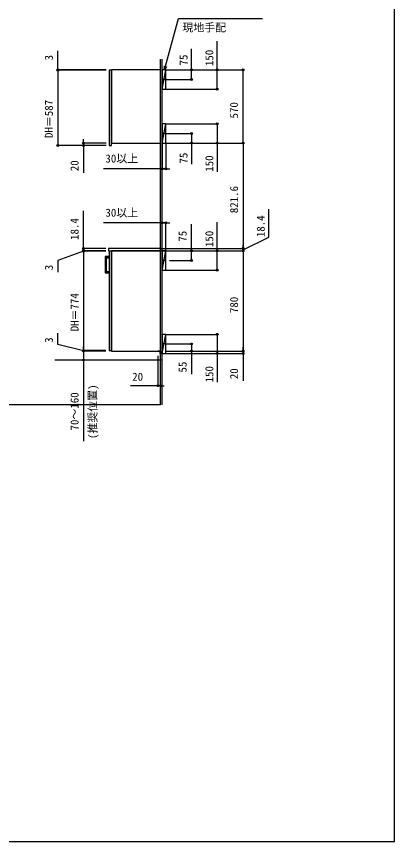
# Model space of a CAD drawing. Units: millimetres, scale not verified. Extents: x -4375 to 4375, y -6505 to 6479.
# Drawn here: x 1435 to 4375, y -6505 to -79 of the extents above; entities that cross this region are included whole.
import ezdxf
from ezdxf.enums import TextEntityAlignment as Align

# ---------------------------------------------------------------- set-up
doc = ezdxf.new("R2010")
doc.units = ezdxf.units.MM
doc.header["$LTSCALE"] = 34
for name, color, linetype in [('0-3_YKK_12', 2, 'Continuous'), ('0-4_YKK_13', 4, 'Continuous'), ('0-5_YKK_D', 6, 'Continuous'), ('0-6_YKK_ZWAK', 7, 'Continuous'), ('0-7_YSS_K', 3, 'Continuous')]:
    doc.layers.add(name, color=color, linetype=linetype)
doc.styles.add('ＭＳ ゴシック', font='')
doc.styles.get('ＭＳ ゴシック').set_extended_font_data('MS Gothic')

msp = doc.modelspace()

# ---------------------------------------------------------------- linework, layer by layer
at = {"layer": '0-3_YKK_12'}
for p, q in [((2599.79, -569.7), (2564.21, -569.7)), ((2599.79, -989.7), (2564.21, -989.7)), ((2599.79, -1979.7), (2564.21, -1979.7)), ((2599.79, -2629.7), (2564.21, -2629.7))]:
    msp.add_line(p, q, dxfattribs=at)
for points in [[(2156.5, -1084.7), (2174.5, -1084.7), (2174.5, -497.7), (2156.5, -497.7)], [(2174.5, -1064.7), (2554.5, -1064.7), (2554.5, -494.7), (2174.5, -494.7)], [(2149.5, -1904.7), (2554.5, -1904.7), (2554.5, -1886.3), (2149.5, -1886.3)], [(2156.5, -2681.7), (2174.5, -2681.7), (2174.5, -1907.7), (2156.5, -1907.7)], [(2174.5, -2684.7), (2554.5, -2684.7), (2554.5, -1904.7), (2174.5, -1904.7)]]:
    msp.add_lwpolyline(points, close=True, dxfattribs=at)
at = {"layer": '0-4_YKK_13'}
for p, q in [((2124.5, -1950.33), (2124.5, -2075.14)), ((2156.5, -1947.23), (2125.92, -1948.83)), ((2128.84, -1953.15), (2128.84, -2072.25)), ((2129.04, -1953.02), (2156.5, -1951.58)), ((2131.16, -1955.49), (2131.16, -2069.98)), ((2131.42, -1955.21), (2156.5, -1953.9)), ((2135.5, -2064.23), (2135.5, -1961.24)), ((2137.4, -1959.25), (2156.5, -1958.24)), ((2156.5, -1958.24), (2156.5, -1947.23)), ((2129.04, -2072.46), (2156.5, -2073.9)), ((2131.42, -2070.26), (2156.5, -2071.58))]:
    msp.add_line(p, q, dxfattribs=at)
for points in [[(2128.84, -1953.23), (2128.85, -1953.15), (2128.88, -1953.1), (2128.92, -1953.05), (2128.97, -1953.03), (2129.04, -1953.02)], [(2131.42, -1955.21), (2131.33, -1955.22), (2131.25, -1955.26), (2131.2, -1955.31), (2131.18, -1955.37), (2131.16, -1955.49)], [(2125.92, -2076.64), (2156.5, -2078.24), (2156.5, -2067.23), (2137.4, -2066.23)], [(2128.84, -2072.25), (2128.85, -2072.32), (2128.88, -2072.38), (2128.92, -2072.42), (2128.97, -2072.45), (2129.04, -2072.46)], [(2131.42, -2070.26), (2131.33, -2070.25), (2131.25, -2070.21), (2131.2, -2070.16), (2131.18, -2070.11), (2131.16, -2069.98)]]:
    msp.add_lwpolyline(points, dxfattribs=at)
msp.add_lwpolyline([(2534.5, -2684.7), (2554.5, -2684.7), (2554.5, -2704.7), (2552.5, -2704.7), (2552.5, -2686.7), (2534.5, -2686.7)], close=True, dxfattribs=at)
for centre, radius, start, end in [((2126, -1950.33), 1.5, 92.7637, 180.21124), ((2137.5, -1961.24), 2, 93.19527, 179.79522), ((2126, -2075.14), 1.5, 179.7637, 267.21124), ((2137.5, -2064.23), 2, 180.19527, 266.79522)]:
    msp.add_arc(centre, radius, start, end, dxfattribs=at)
at = {"layer": '0-5_YKK_D'}
for p, q in [((1756.5, -494.7), (1756.5, -345.44)), ((2133.9, -494.7), (1755.5, -494.7)), ((2133.9, -497.7), (1755.5, -497.7)), ((2133.9, -497.7), (1755.5, -497.7)), ((1756.5, -497.7), (1756.5, -494.7)), ((1756.5, -497.7), (1756.5, -527.7)), ((1756.5, -497.7), (1756.5, -1084.7)), ((2598, -494.7), (3198, -494.7)), ((2598, -494.7), (2798, -494.7)), ((2598, -494.7), (2998, -494.7)), ((3197, -1064.7), (3197, -494.7)), ((2600.79, -569.7), (2798, -569.7)), ((2598, -644.7), (2998, -644.7)), ((2598, -914.7), (2998, -914.7)), ((2600.79, -989.7), (2798, -989.7)), ((2133.9, -1084.7), (1755.5, -1084.7)), ((2133.9, -1064.7), (1955.5, -1064.7)), ((2133.9, -1084.7), (1955.5, -1084.7)), ((1956.5, -1064.7), (1956.5, -1034.7)), ((1956.5, -1064.7), (1956.5, -1084.7)), ((1956.5, -1084.7), (1956.5, -1297.71)), ((2567, -1065.7), (2567, -1265.7)), ((2597, -1065.7), (2597, -1265.7)), ((2598, -1064.7), (2798, -1064.7)), ((2598, -1064.7), (2998, -1064.7)), ((2629.68, -1064.7), (3198, -1064.7)), ((2629.68, -1064.7), (3198, -1064.7)), ((3197, -1064.7), (3197, -1886.3)), ((2567, -1264.7), (2112.99, -1264.7)), ((2597, -1264.7), (2567, -1264.7)), ((2597, -1264.7), (2627, -1264.7)), ((1956.5, -1886.3), (1956.5, -1592.64)), ((2567, -1686.3), (2112.99, -1686.3)), ((2597, -1686.3), (2567, -1686.3)), ((2597, -1903.7), (2597, -1685.3)), ((2597, -1686.3), (2627, -1686.3)), ((3197, -1886.3), (3197, -1856.3)), ((2129.71, -1886.3), (1955.5, -1886.3)), ((2129.71, -1904.7), (1955.5, -1904.7)), ((2129.71, -1904.7), (1955.5, -1904.7)), ((2129.71, -1907.7), (1955.5, -1907.7)), ((2129.71, -1907.7), (1955.5, -1907.7)), ((1956.5, -1904.7), (1956.5, -1874.7)), ((1956.5, -1904.7), (1956.5, -1886.3)), ((1956.5, -1904.7), (1956.5, -1907.7)), ((1956.5, -1904.7), (1956.5, -1907.7)), ((1956.5, -1904.7), (1956.5, -1934.7)), ((1956.5, -1907.7), (1956.5, -1937.7)), ((1956.5, -1907.7), (1956.5, -2681.7)), ((2555.5, -1886.3), (3198, -1886.3)), ((2555.5, -1886.3), (3198, -1886.3)), ((2555.5, -1904.7), (3198, -1904.7)), ((2555.5, -1904.7), (2798, -1904.7)), ((2555.5, -1904.7), (2998, -1904.7)), ((2555.5, -1904.7), (3198, -1904.7)), ((3197, -1904.7), (3197, -1886.3)), ((3197, -1904.7), (3197, -1886.3)), ((3197, -1904.7), (3197, -2684.7)), ((3197, -1904.7), (3197, -1934.7)), ((2624.16, -1979.7), (2798, -1979.7)), ((2598, -2054.7), (2998, -2054.7)), ((2598, -2554.7), (2998, -2554.7)), ((2600.79, -2629.7), (2798, -2629.7)), ((2129.71, -2681.7), (1955.5, -2681.7)), ((2129.71, -2681.7), (1955.5, -2681.7)), ((2129.71, -2684.7), (1955.5, -2684.7)), ((2129.71, -2684.7), (1955.5, -2684.7)), ((1956.5, -2681.7), (1956.5, -2651.7)), ((1956.5, -2681.7), (1956.5, -2684.7)), ((1956.5, -2681.7), (1956.5, -2684.7)), ((1956.5, -2684.7), (1956.5, -2714.7)), ((2598, -2684.7), (3198, -2684.7)), ((2598, -2684.7), (3198, -2684.7)), ((2598, -2684.7), (2798, -2684.7)), ((3197, -2684.7), (3197, -2654.7)), ((3197, -2684.7), (3197, -2704.7)), ((2534.5, -2720.88), (2534.5, -2955.7)), ((2598, -2704.7), (3198, -2704.7)), ((2598, -2704.7), (2998, -2704.7)), ((3197, -2704.7), (3197, -2917.71)), ((2534.5, -2954.7), (2321.49, -2954.7)), ((2554.5, -2954.7), (2534.5, -2954.7)), ((2554.5, -2954.7), (2584.5, -2954.7))]:
    msp.add_line(p, q, dxfattribs=at)
for points in [[(2587.21, -494.7), (2594.97, -465.72), (2694.39, -94.7), (3348.08, -94.7)], [(2997, -644.7), (2997, -494.7), (2997, -271.63)], [(2797, -569.7), (2797, -494.7), (2797, -330.55)], [(2602.74, -467.8), (2587.21, -494.7), (2587.21, -463.64)], [(2997, -914.7), (2997, -1064.7), (2997, -1287.77)], [(2797, -989.7), (2797, -1064.7), (2797, -1228.85)], [(3197, -1895.5), (3397, -1797.22), (3397, -1578.55)], [(2797, -1979.7), (2797, -1904.7), (2797, -1695.55)], [(2997, -2054.7), (2997, -1904.7), (2997, -1681.63)], [(1956.5, -1906.2), (1756.5, -1979.93), (1756.5, -2069.2)], [(1956.5, -2683.2), (1756.5, -2634.37), (1756.5, -2545.11)], [(2997, -2554.7), (2997, -2704.7), (2997, -2928.43)], [(2797, -2629.7), (2797, -2684.7), (2797, -2865.78)], [(1956.5, -2684.7), (1956.5, -2754.7), (1956.5, -3385.41)]]:
    msp.add_lwpolyline(points, dxfattribs=at)
for centre in [(1756.5, -494.7), (1756.5, -497.7), (1756.5, -497.7), (2797, -494.7), (2997, -494.7), (3197, -494.7), (2797, -569.7), (2997, -644.7), (2997, -914.7), (2797, -989.7), (1756.5, -1084.7), (1956.5, -1064.7), (1956.5, -1084.7), (2797, -1064.7), (2997, -1064.7), (3197, -1064.7), (3197, -1064.7), (2567, -1264.7), (2597, -1264.7), (2567, -1686.3), (2597, -1686.3), (1956.5, -1886.3), (1956.5, -1904.7), (1956.5, -1904.7), (1956.5, -1907.7), (1956.5, -1907.7), (2797, -1904.7), (2997, -1904.7), (3197, -1886.3), (3197, -1886.3), (3197, -1904.7), (3197, -1904.7), (2797, -1979.7), (2997, -2054.7), (2997, -2554.7), (2797, -2629.7), (1956.5, -2681.7), (1956.5, -2681.7), (1956.5, -2684.7), (1956.5, -2684.7), (2797, -2684.7), (2997, -2704.7), (3197, -2684.7), (3197, -2684.7), (3197, -2704.7), (1956.5, -2754.7), (2534.5, -2954.7), (2554.5, -2954.7)]:
    msp.add_circle(centre, 7.5, dxfattribs=at)
at = {"layer": '0-6_YKK_ZWAK'}
msp.add_lwpolyline([(-4375, -6504.7), (4375, -6504.7), (4375, 6245.3)], dxfattribs=at)
at = {"layer": '0-7_YSS_K'}
for p, q in [((2554.5, -3104.7), (2554.5, -410.89)), ((2567, -3104.7), (2567, -410.89)), ((2567, -644.7), (2597, -494.7)), ((2567, -1064.7), (2597, -914.7)), ((2567, -2054.7), (2597, -1904.7)), ((2567, -2704.7), (2597, -2554.7)), ((2567, -2754.7), (1733.38, -2754.7)), ((2554.5, -3104.7), (7.56, -3104.7))]:
    msp.add_line(p, q, dxfattribs=at)
for points in [[(2567, -644.7), (2597, -644.7), (2597, -494.7), (2567, -494.7)], [(2567, -1064.7), (2597, -1064.7), (2597, -914.7), (2567, -914.7)], [(2567, -2054.7), (2597, -2054.7), (2597, -1904.7), (2567, -1904.7)], [(2567, -2704.7), (2597, -2704.7), (2597, -2554.7), (2567, -2554.7)]]:
    msp.add_lwpolyline(points, close=True, dxfattribs=at)

# ---------------------------------------------------------------- texts
at = {"layer": '0-5_YKK_D', "style": 'ＭＳ ゴシック'}
for s, p in [('現地手配', (2725.58, -214.64)), ('30以上', (2126.72, -1235.52)), ('30以上', (2126.72, -1657.12)), ('20', (2335.21, -2934.7))]:
    msp.add_text(s, height=62.32, dxfattribs=at).set_placement(p, align=Align.BOTTOM_LEFT)
for s, p in [('3', (1736.5, -420.98)), ('75', (2784.5, -460.41)), ('150', (2984.5, -465.24)), ('DH＝587', (1736.5, -1025.67)), ('570', (3177, -873.39)), ('75', (2784.5, -1224.56)), ('20', (1936.5, -1283.99)), ('150', (2984.5, -1288.31)), ('821.6', (3177, -1611.21)), ('18.4', (1936.5, -1819.34)), ('18.4', (3384.5, -1797.76)), ('75', (2777, -1832.91)), ('150', (2984.5, -1875.24)), ('3', (1736.5, -2055.47)), ('DH＝774', (1936.5, -2531.11)), ('780', (3177, -2389.36)), ('3', (1736.5, -2620.65)), ('55', (2777, -2852.06)), ('150', (2984.5, -2928.97)), ('20', (3177, -2903.99)), ('70～160', (1936.5, -3303.35)), ('(推奨位置)', (2077.92, -3369.76))]:
    msp.add_text(s, height=62.32, rotation=90, dxfattribs=at).set_placement(p, align=Align.BOTTOM_LEFT)

doc.saveas('drawing.dxf')
